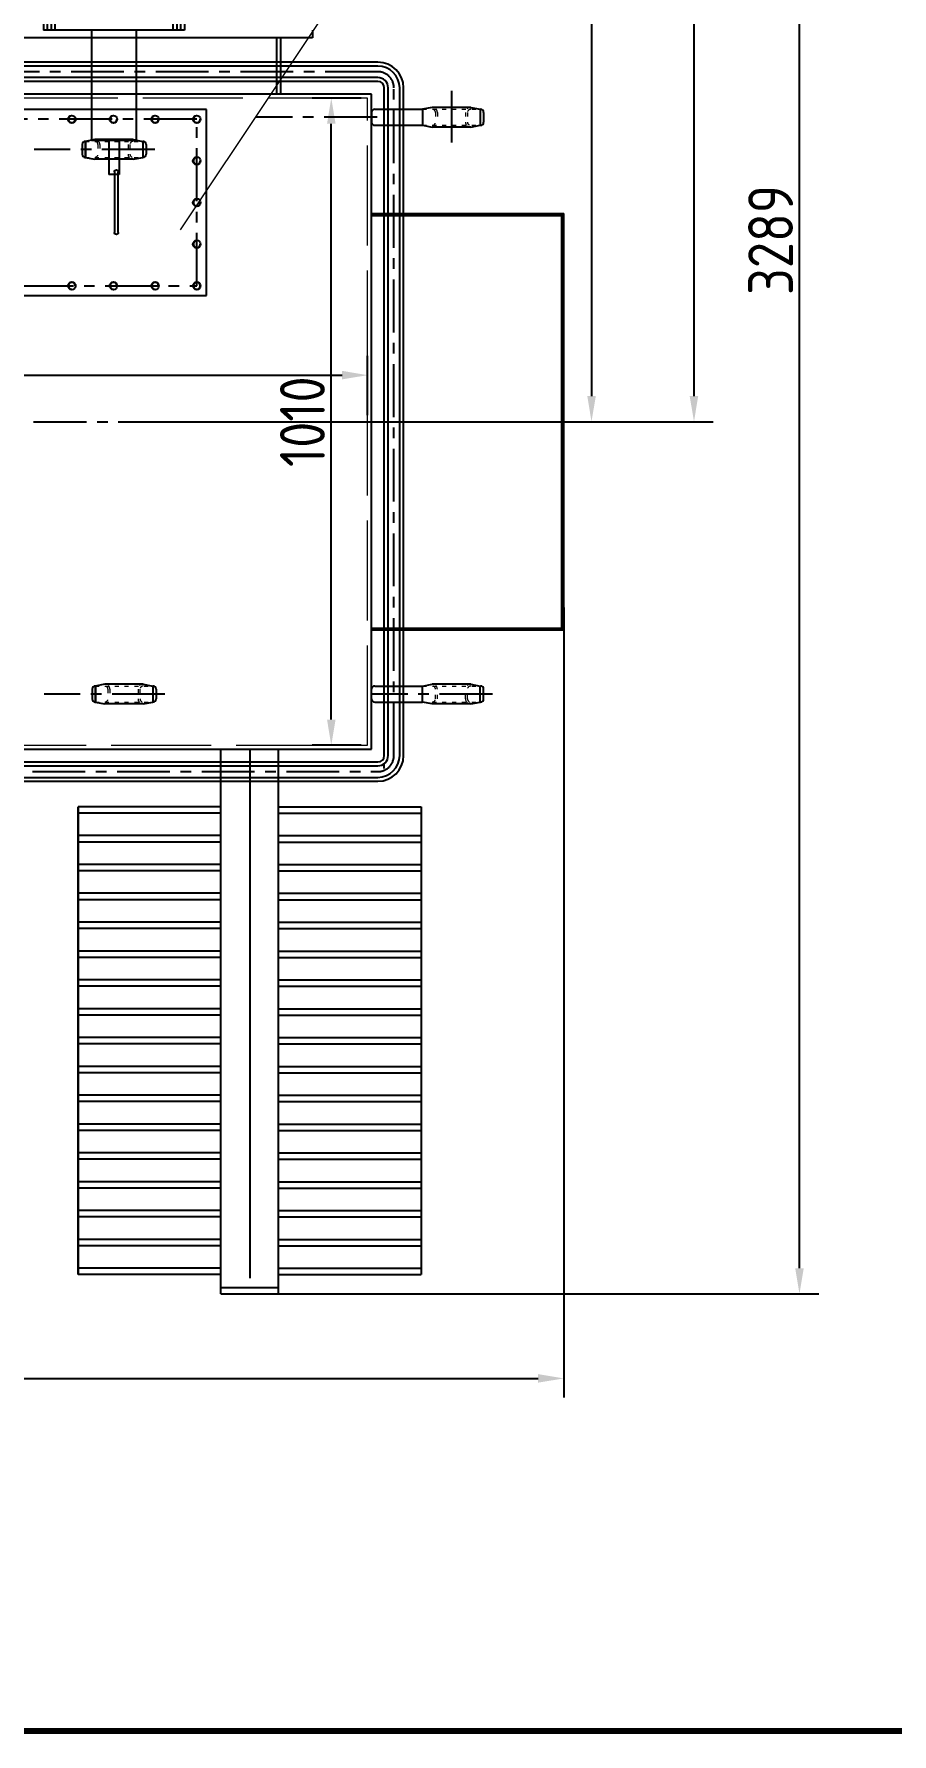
# Model space of a CAD drawing. Header units: millimetres. Extents: x 198976 to 421125, y -418833 to -203687.
# Drawn here: x 219525 to 220864, y -211388 to -208735 of the extents above; entities that cross this region are included whole.
import ezdxf

# ---------------------------------------------------------------- set-up
doc = ezdxf.new("R2010")
doc.units = ezdxf.units.MM
doc.header["$LTSCALE"] = 13
for name, pattern in [('ACAD_ISO02W100', [15, 12, -3]), ('ACAD_ISO03W100', [1.18, 0.47, -0.71]), ('CENTER', [50.8, 31.75, -6.35, 6.35, -6.35]), ('CENTERX2', [101.6, 63.5, -12.7, 12.7, -12.7]), ('HIDDEN', [9.525, 6.35, -3.175])]:
    doc.linetypes.add(name, pattern=pattern)
doc.layers.get('0').update_dxf_attribs({"color": 1, "linetype": 'CENTER'})
for name, color, linetype in [('1', 4, 'Continuous'), ('2细线层', 4, 'Continuous'), ('4', 2, 'HIDDEN')]:
    doc.layers.add(name, color=color, linetype=linetype)
doc.layers.add('标注、文本', color=3, linetype='Continuous', lineweight=25)
doc.layers.add('铁心', color=3, linetype='Continuous', lineweight=0)
doc.styles.get("Standard").update_dxf_attribs({"font": 'gbenor.shx', "bigfont": 'gbcbig.shx'})
doc.dimstyles.new('1-15', dxfattribs={"dimscale": 20, "dimtxt": 3.5, "dimasz": 2, "dimexe": 1.5, "dimexo": 0.5, "dimgap": 0.5, "dimtad": 1, "dimtoh": 1, "dimdec": 1, "dimdsep": 46, "dimtxsty": 'Standard', "dimcen": 2.5, "dimclrd": 3, "dimclre": 3, "dimclrt": 3, "dimadec": 0, "dimazin": 2, "dimtfac": 1, "dimtdec": 1, "dimtmove": 0, "dimatfit": 2, "dimfxl": 1, "dimarcsym": 0})

# ---------------------------------------------------------------- blocks, each defined once
blk = doc.blocks.new('A$C279C5193')
at = {"layer": '2细线层', "ltscale": 5}
for points in [[(3, 6), (97.6, 6)], [(97.6, 0), (3, 0)]]:
    blk.add_lwpolyline(points, dxfattribs=at)
for centre, start, end in [((3, 3), 90, 270), ((97.6, 3), 270, 90)]:
    blk.add_arc(centre, 3.02, start, end, dxfattribs=at)
blk = doc.blocks.new('25125212582246')
at = {"layer": '1', "color": 0}
for p, q in [((193641.4, -208684.5), (193625.4, -208684.5)), ((193625.4, -208737.5), (193625.4, -208684.5)), ((193641.4, -208737.5), (193641.4, -208684.5)), ((193668.4, -208737.5), (193598.4, -208737.5)), ((193598.4, -208909.5), (193598.4, -208737.5)), ((193668.4, -208909.5), (193668.4, -208737.5)), ((193743.4, -208909.5), (193523.4, -208909.5)), ((193523.4, -208921.5), (193523.4, -208909.5)), ((193743.4, -208921.5), (193743.4, -208909.5)), ((193743.4, -208921.5), (193523.4, -208921.5)), ((193728.4, -208921.5), (193538.4, -208921.5)), ((193583.9, -208921.5), (193583.9, -208968.4)), ((193682.9, -208921.5), (193682.9, -208968.4)), ((193553.2, -208968.4), (193713.6, -208968.4)), ((193553.2, -208969.5), (193553.2, -208968.4)), ((193583.9, -208981.5), (193556.9, -208974.3)), ((193583.9, -208981.5), (193682.9, -208981.5)), ((193583.9, -208981.5), (193583.9, -209006.5)), ((193682.9, -208981.5), (193709.9, -208974.3)), ((193682.9, -208981.5), (193682.9, -209006.5)), ((193713.6, -208969.5), (193713.6, -208968.4)), ((193539.3, -209011.5), (193539.3, -209012.9)), ((193542.7, -209017.5), (193583.9, -209031.3)), ((193544.3, -209006.5), (193633.4, -209006.5)), ((193722.5, -209006.5), (193633.4, -209006.5)), ((193724, -209017.5), (193682.9, -209031.3)), ((193727.4, -209011.5), (193727.4, -209012.9)), ((193583.9, -209031.3), (193682.9, -209031.3)), ((193583.9, -209031.3), (193583.9, -209056.3)), ((193682.9, -209031.3), (193682.9, -209056.3)), ((193553.2, -209056.3), (193713.6, -209056.3)), ((193553.2, -209057.4), (193553.2, -209056.3)), ((193583.9, -209069.4), (193556.9, -209062.2)), ((193583.9, -209069.4), (193682.9, -209069.4)), ((193583.9, -209069.4), (193583.9, -209094.4)), ((193682.9, -209069.4), (193709.9, -209062.2)), ((193682.9, -209069.4), (193682.9, -209094.4)), ((193713.6, -209057.4), (193713.6, -209056.3)), ((193544.3, -209094.4), (193633.4, -209094.4)), ((193722.5, -209094.4), (193633.4, -209094.4)), ((193539.3, -209099.3), (193539.3, -209100.7)), ((193542.7, -209105.4), (193583.9, -209119.1)), ((193583.9, -209119.1), (193583.9, -209144.2)), ((193583.9, -209119.1), (193682.9, -209119.1)), ((193583.9, -209119.1), (193583.9, -209144.2)), ((193724, -209105.4), (193682.9, -209119.1)), ((193682.9, -209119.1), (193682.9, -209144.2)), ((193682.9, -209119.1), (193682.9, -209144.2)), ((193727.4, -209099.3), (193727.4, -209100.7)), ((193553.2, -209144.2), (193713.6, -209144.2)), ((193553.2, -209145.3), (193553.2, -209144.2)), ((193553.2, -209144.2), (193713.6, -209144.2)), ((193553.2, -209145.3), (193553.2, -209144.2)), ((193583.9, -209157.3), (193556.9, -209150.1)), ((193583.9, -209157.3), (193556.9, -209150.1)), ((193682.9, -209157.3), (193709.9, -209150.1)), ((193682.9, -209157.3), (193709.9, -209150.1)), ((193713.6, -209145.3), (193713.6, -209144.2)), ((193713.6, -209145.3), (193713.6, -209144.2)), ((193583.9, -209157.3), (193682.9, -209157.3)), ((193583.9, -209157.3), (193583.9, -209182.3)), ((193583.9, -209157.3), (193682.9, -209157.3)), ((193682.9, -209157.3), (193682.9, -209182.3)), ((193539.3, -209187.2), (193539.3, -209188.6)), ((193542.7, -209193.3), (193583.9, -209207)), ((193544.3, -209182.3), (193633.4, -209182.3)), ((193722.5, -209182.3), (193633.4, -209182.3)), ((193724, -209193.3), (193682.9, -209207)), ((193727.4, -209187.2), (193727.4, -209188.6)), ((193583.9, -209207), (193682.9, -209207)), ((193583.9, -209207), (193583.9, -209232)), ((193682.9, -209207), (193682.9, -209232)), ((193553.2, -209232), (193713.6, -209232)), ((193553.2, -209233.2), (193553.2, -209232)), ((193583.9, -209245.1), (193556.9, -209238)), ((193583.9, -209245.1), (193682.9, -209245.1)), ((193583.9, -209245.1), (193583.9, -209270.1)), ((193682.9, -209245.1), (193709.9, -209238)), ((193682.9, -209245.1), (193682.9, -209270.1)), ((193713.6, -209233.2), (193713.6, -209232)), ((193539.3, -209275.1), (193539.3, -209276.5)), ((193542.7, -209281.2), (193583.9, -209294.9)), ((193544.3, -209270.1), (193633.4, -209270.1)), ((193583.9, -209271.5), (193583.9, -209314.4)), ((193722.5, -209270.1), (193633.4, -209270.1)), ((193682.9, -209271.5), (193682.9, -209314.4)), ((193724, -209281.2), (193682.9, -209294.9)), ((193727.4, -209275.1), (193727.4, -209276.5)), ((193583.9, -209294.9), (193583.9, -209319.9)), ((193583.9, -209294.9), (193682.9, -209294.9)), ((193583.9, -209294.9), (193583.9, -209319.9)), ((193682.9, -209294.9), (193682.9, -209319.9)), ((193682.9, -209294.9), (193682.9, -209319.9)), ((193553.2, -209319.9), (193713.6, -209319.9)), ((193553.2, -209321), (193553.2, -209319.9)), ((193553.2, -209319.9), (193713.6, -209319.9)), ((193553.2, -209321), (193553.2, -209319.9)), ((193583.9, -209333), (193556.9, -209325.8)), ((193583.9, -209333), (193556.9, -209325.8)), ((193583.9, -209333), (193682.9, -209333)), ((193583.9, -209333), (193583.9, -209358)), ((193583.9, -209333), (193682.9, -209333)), ((193682.9, -209333), (193709.9, -209325.8)), ((193682.9, -209333), (193709.9, -209325.8)), ((193682.9, -209333), (193682.9, -209358)), ((193713.6, -209321), (193713.6, -209319.9)), ((193713.6, -209321), (193713.6, -209319.9)), ((193539.3, -209363), (193539.3, -209364.4)), ((193544.3, -209358), (193633.4, -209358)), ((193722.5, -209358), (193633.4, -209358)), ((193727.4, -209363), (193727.4, -209364.4)), ((193542.7, -209369.1), (193583.9, -209382.8)), ((193583.9, -209382.8), (193682.9, -209382.8)), ((193583.9, -209382.8), (193583.9, -209407.8)), ((193724, -209369.1), (193682.9, -209382.8)), ((193682.9, -209382.8), (193682.9, -209407.8)), ((193553.2, -209407.8), (193713.6, -209407.8)), ((193553.2, -209408.9), (193553.2, -209407.8)), ((193583.9, -209420.9), (193556.9, -209413.7)), ((193682.9, -209420.9), (193709.9, -209413.7)), ((193713.6, -209408.9), (193713.6, -209407.8)), ((193583.9, -209420.9), (193682.9, -209420.9)), ((193583.9, -209420.9), (193583.9, -209445.9)), ((193682.9, -209420.9), (193682.9, -209445.9)), ((193539.3, -209450.8), (193539.3, -209452.2)), ((193542.7, -209456.9), (193583.9, -209470.6)), ((193544.3, -209445.9), (193633.4, -209445.9)), ((193722.5, -209445.9), (193633.4, -209445.9)), ((193724, -209456.9), (193682.9, -209470.6)), ((193727.4, -209450.8), (193727.4, -209452.2)), ((193553.2, -209495.7), (193713.6, -209495.7)), ((193553.2, -209496.8), (193553.2, -209495.7)), ((193583.9, -209470.6), (193682.9, -209470.6)), ((193583.9, -209470.6), (193583.9, -209495.7)), ((193682.9, -209470.6), (193682.9, -209495.7)), ((193713.6, -209496.8), (193713.6, -209495.7)), ((193583.9, -209508.8), (193556.9, -209501.6)), ((193583.9, -209508.8), (193682.9, -209508.8)), ((193583.9, -209508.8), (193583.9, -209533.8)), ((193682.9, -209508.8), (193709.9, -209501.6)), ((193682.9, -209508.8), (193682.9, -209533.8)), ((193539.3, -209538.7), (193539.3, -209540.1)), ((193542.7, -209544.8), (193597.9, -209558.5)), ((193544.3, -209533.8), (193633.4, -209533.8)), ((193722.5, -209533.8), (193633.4, -209533.8)), ((193724, -209544.8), (193668.8, -209558.5)), ((193727.4, -209538.7), (193727.4, -209540.1)), ((193597.9, -209558.5), (193668.8, -209558.5)), ((193597.9, -209558.5), (193597.9, -209564.5)), ((193663.8, -209569.5), (193602.9, -209569.5)), ((193610.5, -209611), (193610.5, -209569.5)), ((193656.3, -209611), (193656.3, -209569.5)), ((193668.8, -209558.5), (193668.8, -209564.5)), ((193646.3, -209621), (193620.5, -209621)), ((193628.4, -209706.5), (193628.4, -209621)), ((193638.4, -209706.5), (193638.4, -209621)), ((193638.4, -209706.5), (193628.4, -209706.5))]:
    blk.add_line(p, q, dxfattribs=at)
for centre, radius, start, end in [((193602.9, -209564.5), 5, 179.9961, 269.9961), ((193663.8, -209564.5), 5, 269.9961, 0), ((193620.5, -209611), 10, 179.9961, 270), ((193646.3, -209611), 10, 270, 359.9961)]:
    blk.add_arc(centre, radius, start, end, dxfattribs=at)
at = {"layer": '1', "color": 0, "extrusion": (0, 0, -1)}
for centre, major_axis, start_param, end_param in [((193558.1, -208969.5), (-3.5, -3.5), -0.525298, 0.785398), ((193708.6, -208969.5), (3.5, -3.5), 5.497787, 6.808483), ((193544.3, -209011.5), (-3.5, -3.5), 0.785398, 2.356194), ((193544.3, -209012.9), (3.5, -3.5), 1.107149, 2.356194), ((193722.5, -209011.5), (-3.5, -3.5), 2.356194, 3.926991), ((193722.5, -209012.9), (-3.5, -3.5), 3.926991, 5.176036), ((193558.1, -209057.4), (-3.5, -3.5), -0.525298, 0.785398), ((193708.6, -209057.4), (3.5, -3.5), 5.497787, 6.808483), ((193544.3, -209099.3), (-3.5, -3.5), 0.785398, 2.356194), ((193722.5, -209099.3), (-3.5, -3.5), 2.356194, 3.926991), ((193544.3, -209100.7), (3.5, -3.5), 1.107149, 2.356194), ((193722.5, -209100.7), (-3.5, -3.5), 3.926991, 5.176036), ((193558.1, -209145.3), (-3.5, -3.5), -0.525298, 0.785398), ((193558.1, -209145.3), (-3.5, -3.5), -0.525298, 0.785398), ((193708.6, -209145.3), (3.5, -3.5), 5.497787, 6.808483), ((193708.6, -209145.3), (3.5, -3.5), 5.497787, 6.808483), ((193544.3, -209187.2), (-3.5, -3.5), 0.785398, 2.356194), ((193544.3, -209188.6), (3.5, -3.5), 1.107149, 2.356194), ((193722.5, -209187.2), (-3.5, -3.5), 2.356194, 3.926991), ((193722.5, -209188.6), (-3.5, -3.5), 3.926991, 5.176036), ((193558.1, -209233.2), (-3.5, -3.5), -0.525298, 0.785398), ((193708.6, -209233.2), (3.5, -3.5), 5.497787, 6.808483), ((193544.3, -209275.1), (-3.5, -3.5), 0.785398, 2.356194), ((193544.3, -209276.5), (3.5, -3.5), 1.107149, 2.356194), ((193722.5, -209275.1), (-3.5, -3.5), 2.356194, 3.926991), ((193722.5, -209276.5), (-3.5, -3.5), 3.926991, 5.176036), ((193558.1, -209321), (-3.5, -3.5), -0.525298, 0.785398), ((193558.1, -209321), (-3.5, -3.5), -0.525298, 0.785398), ((193708.6, -209321), (3.5, -3.5), 5.497787, 6.808483), ((193708.6, -209321), (3.5, -3.5), 5.497787, 6.808483), ((193544.3, -209363), (-3.5, -3.5), 0.785398, 2.356194), ((193722.5, -209363), (-3.5, -3.5), 2.356194, 3.926991), ((193544.3, -209364.4), (3.5, -3.5), 1.107149, 2.356194), ((193722.5, -209364.4), (-3.5, -3.5), 3.926991, 5.176036), ((193558.1, -209408.9), (-3.5, -3.5), -0.525298, 0.785398), ((193708.6, -209408.9), (3.5, -3.5), 5.497787, 6.808483), ((193544.3, -209450.8), (-3.5, -3.5), 0.785398, 2.356194), ((193544.3, -209452.2), (3.5, -3.5), 1.107149, 2.356194), ((193722.5, -209450.8), (-3.5, -3.5), 2.356194, 3.926991), ((193722.5, -209452.2), (-3.5, -3.5), 3.926991, 5.176036), ((193558.1, -209496.8), (-3.5, -3.5), -0.525298, 0.785398), ((193708.6, -209496.8), (3.5, -3.5), 5.497787, 6.808483), ((193544.3, -209538.7), (-3.5, -3.5), 0.785398, 2.356194), ((193544.3, -209540.1), (3.5, -3.5), 1.107149, 2.356194), ((193722.5, -209538.7), (-3.5, -3.5), 2.356194, 3.926991), ((193722.5, -209540.1), (-3.5, -3.5), 3.926991, 5.176036)]:
    blk.add_ellipse(centre, major_axis=major_axis, ratio=1, start_param=start_param, end_param=end_param, dxfattribs=at)
at = {"layer": '4', "color": 1}
for p, q in [((193529.4, -208921.5), (193529.4, -208909.5)), ((193535.4, -208921.5), (193535.4, -208909.5)), ((193541.4, -208921.5), (193541.4, -208909.5)), ((193725.4, -208921.5), (193725.4, -208909.5)), ((193731.4, -208921.5), (193731.4, -208909.5)), ((193737.4, -208921.5), (193737.4, -208909.5)), ((193633.4, -209706.5), (193633.4, -208921.5)), ((193638.4, -209646), (193628.4, -209646)), ((193638.4, -209690.5), (193628.4, -209690.5))]:
    blk.add_line(p, q, dxfattribs=at)
blk = doc.blocks.new('*D819')
at = {"layer": 'Defpoints', "color": 0, "transparency": 16777216}
for p in [(219654.5, -207932.2), (219654.5, -209340.2), (220394.8, -209340.2)]:
    blk.add_point(p, dxfattribs=at)
at = {"layer": '标注、文本', "color": 3, "lineweight": -2, "transparency": 16777216}
for p, q in [((219664.5, -207932.2), (220424.8, -207932.2)), ((220394.8, -207972.2), (220394.8, -209300.2)), ((219664.5, -209340.2), (220424.8, -209340.2))]:
    blk.add_line(p, q, dxfattribs=at)
at = {"layer": '标注、文本', "color": 3, "transparency": 16777216}
for points in [[(220388.2, -207972.2), (220401.5, -207972.2), (220394.8, -207932.2)], [(220388.2, -209300.2), (220401.5, -209300.2), (220394.8, -209340.2)]]:
    blk.add_solid(points, dxfattribs=at)
at = {"layer": '标注、文本', "color": 3, "transparency": 16777216, "insert": (220349.8, -208636.2), "char_height": 70, "attachment_point": 5, "rotation": 90}
blk.add_mtext('1408', dxfattribs=at)
blk = doc.blocks.new('*D820')
at = {"layer": 'Defpoints', "color": 0, "transparency": 16777216}
for p in [(219865.5, -207412.2), (219865.5, -209340.2), (220554.7, -209340.2)]:
    blk.add_point(p, dxfattribs=at)
at = {"layer": '标注、文本', "color": 3, "lineweight": -2, "transparency": 16777216}
for p, q in [((219875.5, -207412.2), (220584.7, -207412.2)), ((220554.7, -207452.2), (220554.7, -209300.2)), ((219875.5, -209340.2), (220584.7, -209340.2))]:
    blk.add_line(p, q, dxfattribs=at)
at = {"layer": '标注、文本', "color": 3, "transparency": 16777216}
for points in [[(220548, -207452.2), (220561.3, -207452.2), (220554.7, -207412.2)], [(220548, -209300.2), (220561.3, -209300.2), (220554.7, -209340.2)]]:
    blk.add_solid(points, dxfattribs=at)
at = {"layer": '标注、文本', "color": 3, "transparency": 16777216, "insert": (220509.7, -208376.2), "char_height": 70, "attachment_point": 5, "rotation": 90}
blk.add_mtext('1928', dxfattribs=at)
blk = doc.blocks.new('*D821')
at = {"layer": 'Defpoints', "color": 0, "transparency": 16777216}
for p in [(219861.5, -207412.2), (220719.3, -207412.2), (219861.5, -210701.2)]:
    blk.add_point(p, dxfattribs=at)
at = {"layer": '标注、文本', "color": 3, "lineweight": -2, "transparency": 16777216}
for p, q in [((219871.5, -207412.2), (220749.3, -207412.2)), ((220719.3, -210661.2), (220719.3, -207452.2)), ((219871.5, -210701.2), (220749.3, -210701.2))]:
    blk.add_line(p, q, dxfattribs=at)
at = {"layer": '标注、文本', "color": 3, "transparency": 16777216}
for points in [[(220712.6, -207452.2), (220726, -207452.2), (220719.3, -207412.2)], [(220712.6, -210661.2), (220726, -210661.2), (220719.3, -210701.2)]]:
    blk.add_solid(points, dxfattribs=at)
at = {"layer": '标注、文本', "color": 3, "transparency": 16777216, "insert": (220674.3, -209056.7), "char_height": 70, "attachment_point": 5, "rotation": 90}
blk.add_mtext('3289', dxfattribs=at)
blk = doc.blocks.new('*D825')
at = {"layer": 'Defpoints', "color": 0, "transparency": 16777216}
for p in [(217229.5, -209620.2), (220351.5, -209620.2), (220351.5, -210833.2)]:
    blk.add_point(p, dxfattribs=at)
at = {"layer": '标注、文本', "color": 3, "lineweight": -2, "transparency": 16777216}
for p, q in [((217229.5, -209630.2), (217229.5, -210863.2)), ((220351.5, -209630.2), (220351.5, -210863.2)), ((217269.5, -210833.2), (220311.5, -210833.2))]:
    blk.add_line(p, q, dxfattribs=at)
at = {"layer": '标注、文本', "color": 3, "transparency": 16777216}
for points in [[(217269.5, -210826.5), (217269.5, -210839.8), (217229.5, -210833.2)], [(220311.5, -210826.5), (220311.5, -210839.8), (220351.5, -210833.2)]]:
    blk.add_solid(points, dxfattribs=at)
at = {"layer": '标注、文本', "color": 3, "transparency": 16777216, "insert": (218790.5, -210788.2), "char_height": 70, "attachment_point": 5}
blk.add_mtext('3122', dxfattribs=at)
blk = doc.blocks.new('*D844')
at = {"layer": 'Defpoints', "color": 0, "transparency": 16777216}
for p in [(219988.7, -208835.2), (220045.5, -208835.2), (220045.5, -209845.2)]:
    blk.add_point(p, dxfattribs=at)
at = {"layer": '标注、文本', "color": 3, "lineweight": -2, "transparency": 16777216}
for p, q in [((220035.5, -208835.2), (219958.7, -208835.2)), ((219988.7, -209805.2), (219988.7, -208875.2)), ((220035.5, -209845.2), (219958.7, -209845.2))]:
    blk.add_line(p, q, dxfattribs=at)
at = {"layer": '标注、文本', "color": 3, "transparency": 16777216}
for points in [[(219982.1, -208875.2), (219995.4, -208875.2), (219988.7, -208835.2)], [(219982.1, -209805.2), (219995.4, -209805.2), (219988.7, -209845.2)]]:
    blk.add_solid(points, dxfattribs=at)
at = {"layer": '标注、文本', "color": 3, "transparency": 16777216, "insert": (219943.7, -209340.2), "char_height": 70, "attachment_point": 5, "rotation": 90}
blk.add_mtext('1010', dxfattribs=at)
blk = doc.blocks.new('*D845')
at = {"layer": 'Defpoints', "color": 0, "transparency": 16777216}
for p in [(220045.5, -209267.6), (218085.5, -209340.2), (220045.5, -209340.2)]:
    blk.add_point(p, dxfattribs=at)
at = {"layer": '标注、文本', "color": 3, "lineweight": -2, "transparency": 16777216}
for p, q in [((218085.5, -209330.2), (218085.5, -209237.6)), ((220045.5, -209330.2), (220045.5, -209237.6)), ((218125.5, -209267.6), (220005.5, -209267.6))]:
    blk.add_line(p, q, dxfattribs=at)
at = {"layer": '标注、文本', "color": 3, "transparency": 16777216}
for points in [[(218125.5, -209260.9), (218125.5, -209274.2), (218085.5, -209267.6)], [(220005.5, -209260.9), (220005.5, -209274.2), (220045.5, -209267.6)]]:
    blk.add_solid(points, dxfattribs=at)
at = {"layer": '标注、文本', "color": 3, "transparency": 16777216, "insert": (219065.5, -209222.6), "char_height": 70, "attachment_point": 5}
blk.add_mtext('1960', dxfattribs=at)

msp = doc.modelspace()

# ---------------------------------------------------------------- linework, layer by layer
at = {"ltscale": 2}
msp.add_line((219861.49, -209851.23), (219861.49, -210701.21), dxfattribs=at)
at = {"color": 3}
for centre, start, end in [((219583.82, -208868.21), 90, 0), ((219648.82, -208868.21), 90, 0), ((219713.82, -208868.21), 90, 0), ((219778.82, -208868.21), 90, 0), ((219778.82, -208868.21), 90, 0), ((219778.82, -208868.21), 90, 0), ((219778.82, -208933.21), 90, 0), ((219778.82, -208998.21), 90, 0), ((219778.82, -209063.21), 90, 0), ((219583.82, -209128.21), 0, 270), ((219648.82, -209128.21), 0, 270), ((219713.82, -209128.21), 0, 270), ((219778.82, -209128.21), 90, 0), ((219778.82, -209128.21), 0, 270), ((219778.82, -209128.21), 0, 270), ((219778.82, -209128.21), 0, 270), ((219778.82, -209128.21), 0, 270)]:
    msp.add_arc(centre, 5.2, start, end, dxfattribs=at)
at = {"layer": '1', "color": 1, "linetype": 'CENTERX2', "lineweight": -3, "ltscale": 0.1}
for p, q in [((220061.49, -208794.23), (218069.49, -208794.23)), ((220086.49, -209861.23), (220086.49, -208819.23)), ((220176.48, -208823.89), (220176.48, -208904.58)), ((219778.82, -208868.21), (219503.82, -208868.21)), ((219778.82, -209128.21), (219778.82, -208868.21)), ((220060.1, -208865.23), (219871.49, -208865.23)), ((219713.48, -208915.23), (219524.87, -208915.23)), ((219503.82, -209128.21), (219778.82, -209128.21)), ((217807.27, -209340.23), (220523.71, -209340.23)), ((219729.11, -209765.23), (219540.5, -209765.23)), ((220240.1, -209765.23), (220051.49, -209765.23)), ((218069.49, -209886.23), (220061.49, -209886.23))]:
    msp.add_line(p, q, dxfattribs=at)
at = {"layer": '1', "ltscale": 8}
for p, q in [((219816.49, -210701.21), (219816.49, -209851.23)), ((219906.49, -210701.21), (219906.49, -209851.23)), ((219593.99, -209941.21), (219593.99, -210671.21)), ((219816.49, -209941.21), (219593.99, -209941.21)), ((219593.99, -210671.21), (219593.99, -209941.21)), ((219906.49, -209941.21), (220128.99, -209941.21)), ((220128.99, -209941.21), (220128.99, -210671.21)), ((219593.99, -210671.21), (219593.99, -209951.21)), ((219816.49, -209951.21), (219593.99, -209951.21)), ((219906.49, -209951.21), (220128.99, -209951.21)), ((219816.49, -209986.21), (219593.99, -209986.21)), ((219816.49, -209996.21), (219593.99, -209996.21)), ((219906.49, -209986.21), (220128.99, -209986.21)), ((219906.49, -209996.21), (220128.99, -209996.21)), ((219816.49, -210031.21), (219593.99, -210031.21)), ((219816.49, -210041.21), (219593.99, -210041.21)), ((219906.49, -210031.21), (220128.99, -210031.21)), ((219906.49, -210041.21), (220128.99, -210041.21)), ((219816.49, -210076.21), (219593.99, -210076.21)), ((219906.49, -210076.21), (220128.99, -210076.21)), ((219816.49, -210086.21), (219593.99, -210086.21)), ((219906.49, -210086.21), (220128.99, -210086.21)), ((219816.49, -210121.21), (219593.99, -210121.21)), ((219816.49, -210131.21), (219593.99, -210131.21)), ((219906.49, -210121.21), (220128.99, -210121.21)), ((219906.49, -210131.21), (220128.99, -210131.21)), ((219816.49, -210166.21), (219593.99, -210166.21)), ((219816.49, -210176.21), (219593.99, -210176.21)), ((219906.49, -210166.21), (220128.99, -210166.21)), ((219906.49, -210176.21), (220128.99, -210176.21)), ((219816.49, -210211.21), (219593.99, -210211.21)), ((219906.49, -210211.21), (220128.99, -210211.21)), ((219816.49, -210221.21), (219593.99, -210221.21)), ((219906.49, -210221.21), (220128.99, -210221.21)), ((219816.49, -210256.21), (219593.99, -210256.21)), ((219906.49, -210256.21), (220128.99, -210256.21)), ((219816.49, -210266.21), (219593.99, -210266.21)), ((219906.49, -210266.21), (220128.99, -210266.21)), ((219816.49, -210301.21), (219593.99, -210301.21)), ((219816.49, -210311.21), (219593.99, -210311.21)), ((219906.49, -210301.21), (220128.99, -210301.21)), ((219906.49, -210311.21), (220128.99, -210311.21)), ((219816.49, -210346.21), (219593.99, -210346.21)), ((219816.49, -210356.21), (219593.99, -210356.21)), ((219906.49, -210346.21), (220128.99, -210346.21)), ((219906.49, -210356.21), (220128.99, -210356.21)), ((219816.49, -210391.21), (219593.99, -210391.21)), ((219906.49, -210391.21), (220128.99, -210391.21)), ((219816.49, -210401.21), (219593.99, -210401.21)), ((219906.49, -210401.21), (220128.99, -210401.21)), ((219816.49, -210436.21), (219593.99, -210436.21)), ((219816.49, -210446.21), (219593.99, -210446.21)), ((219906.49, -210436.21), (220128.99, -210436.21)), ((219906.49, -210446.21), (220128.99, -210446.21)), ((219816.49, -210481.21), (219593.99, -210481.21)), ((219816.49, -210491.21), (219593.99, -210491.21)), ((219906.49, -210481.21), (220128.99, -210481.21)), ((219906.49, -210491.21), (220128.99, -210491.21)), ((219816.49, -210526.21), (219593.99, -210526.21)), ((219906.49, -210526.21), (220128.99, -210526.21)), ((219816.49, -210536.21), (219593.99, -210536.21)), ((219906.49, -210536.21), (220128.99, -210536.21)), ((219816.49, -210571.21), (219593.99, -210571.21)), ((219816.49, -210581.21), (219593.99, -210581.21)), ((219906.49, -210571.21), (220128.99, -210571.21)), ((219906.49, -210581.21), (220128.99, -210581.21)), ((219816.49, -210616.21), (219593.99, -210616.21)), ((219816.49, -210626.21), (219593.99, -210626.21)), ((219906.49, -210616.21), (220128.99, -210616.21)), ((219906.49, -210626.21), (220128.99, -210626.21)), ((219816.49, -210661.21), (219593.99, -210661.21)), ((219906.49, -210661.21), (220128.99, -210661.21)), ((219816.49, -210671.21), (219593.99, -210671.21)), ((219906.49, -210671.21), (220128.99, -210671.21))]:
    msp.add_line(p, q, dxfattribs=at)
at = {"layer": '1', "ltscale": 4}
for p, q in [((219816.49, -210691.21), (219906.49, -210691.21)), ((219816.49, -210701.21), (219906.49, -210701.21))]:
    msp.add_line(p, q, dxfattribs=at)
at = {"layer": '1', "const_width": 9.42}
msp.add_lwpolyline([(216876.05, -211383.37), (227209.49, -211383.37), (227209.49, -203956.21), (216876.05, -203956.21), (216876.05, -211383.37)], dxfattribs=at)
at = {"layer": '1', "color": 1, "linetype": 'CENTERX2', "lineweight": -3, "ltscale": 0.1}
for centre, start, end in [((220061.49, -208819.23), 0, 90), ((220061.49, -209861.23), 270, 0)]:
    msp.add_arc(centre, 25, start, end, dxfattribs=at)
at = {"layer": '2细线层', "ltscale": 5}
for p, q in [((219793.82, -208853.21), (219503.82, -208853.21)), ((219793.82, -209143.21), (219793.82, -208853.21)), ((219503.82, -209143.21), (219793.82, -209143.21))]:
    msp.add_line(p, q, dxfattribs=at)
for centre in [(219583.82, -208868.21), (219648.82, -208868.21), (219713.82, -208868.21), (219778.82, -208868.21), (219778.82, -208868.21), (219778.82, -208868.21), (219778.82, -208933.21), (219778.82, -208998.21), (219778.82, -209063.21), (219583.82, -209128.21), (219648.82, -209128.21), (219713.82, -209128.21), (219778.82, -209128.21), (219778.82, -209128.21), (219778.82, -209128.21), (219778.82, -209128.21), (219778.82, -209128.21)]:
    msp.add_circle(centre, 6, dxfattribs=at)
at = {"layer": '标注、文本'}
for p, q in [((219959.46, -208741.23), (218171.53, -208741.23)), ((219903.46, -208741.23), (219903.46, -208829.23)), ((219909.46, -208741.23), (219909.46, -208829.23)), ((219959.46, -208729.23), (219959.46, -208741.23)), ((220061.49, -208779.23), (218069.49, -208779.23)), ((220061.49, -208785.23), (218069.49, -208785.23)), ((220061.49, -208803.23), (218069.49, -208803.23)), ((220061.49, -208809.23), (218069.49, -208809.23)), ((220051.49, -208829.23), (218079.49, -208829.23)), ((220051.49, -209851.23), (220051.49, -208829.23)), ((220071.49, -209861.23), (220071.49, -208819.23)), ((220077.49, -209861.23), (220077.49, -208819.23)), ((220095.49, -209861.23), (220095.49, -208819.23)), ((220101.49, -209861.23), (220101.49, -208819.23)), ((220051.49, -208857.73), (220051.49, -208872.73)), ((220056.49, -208852.73), (220131.23, -208852.73)), ((220146.23, -208849.73), (220131.23, -208852.73)), ((220131.23, -208852.73), (220131.23, -208877.73)), ((220206.23, -208849.73), (220146.23, -208849.73)), ((220206.23, -208849.73), (220221.23, -208852.73)), ((220221.23, -208852.73), (220221.23, -208877.73)), ((220226.47, -208857.73), (220226.47, -208872.73)), ((220056.49, -208877.73), (220131.23, -208877.73)), ((220131.23, -208877.73), (220146.23, -208880.73)), ((220206.23, -208880.73), (220146.23, -208880.73)), ((220206.23, -208880.73), (220221.23, -208877.73)), ((219599.87, -208907.73), (219599.87, -208922.73)), ((219619.61, -208899.73), (219604.61, -208902.73)), ((219604.61, -208902.73), (219604.61, -208927.73)), ((219605.11, -208902.73), (219605.11, -208927.73)), ((219679.61, -208899.73), (219619.61, -208899.73)), ((219679.61, -208899.73), (219694.61, -208902.73)), ((219694.61, -208902.73), (219694.61, -208927.73)), ((219699.85, -208907.73), (219699.85, -208922.73)), ((219604.61, -208927.73), (219619.61, -208930.73)), ((219679.61, -208930.73), (219619.61, -208930.73)), ((219679.61, -208930.73), (219694.61, -208927.73)), ((220051.49, -209015.23), (220351.49, -209015.23)), ((220051.49, -209018.23), (220351.49, -209018.23)), ((220348.49, -209665.23), (220348.49, -209015.23)), ((220351.49, -209665.23), (220351.49, -209015.23)), ((220051.49, -209662.23), (220351.49, -209662.23)), ((220051.49, -209665.23), (220351.49, -209665.23)), ((219615.5, -209757.73), (219615.5, -209772.73)), ((219635.24, -209749.73), (219620.24, -209752.73)), ((219620.24, -209752.73), (219620.24, -209777.73)), ((219620.74, -209752.73), (219620.74, -209777.73)), ((219695.24, -209749.73), (219635.24, -209749.73)), ((219695.24, -209749.73), (219710.24, -209752.73)), ((219710.24, -209752.73), (219710.24, -209777.73)), ((219715.48, -209757.73), (219715.48, -209772.73)), ((220051.49, -209772.73), (220051.49, -209757.73)), ((220056.49, -209752.73), (220131.23, -209752.73)), ((220131.23, -209752.73), (220146.23, -209749.73)), ((220131.23, -209777.73), (220131.23, -209752.73)), ((220206.23, -209749.73), (220146.23, -209749.73)), ((220206.23, -209749.73), (220221.23, -209752.73)), ((220221.23, -209777.73), (220221.23, -209752.73)), ((220226.47, -209772.73), (220226.47, -209757.73)), ((219620.24, -209777.73), (219635.24, -209780.73)), ((219695.24, -209780.73), (219635.24, -209780.73)), ((219695.24, -209780.73), (219710.24, -209777.73)), ((220056.49, -209777.73), (220131.23, -209777.73)), ((220146.23, -209780.73), (220131.23, -209777.73)), ((220206.23, -209780.73), (220146.23, -209780.73)), ((220206.23, -209780.73), (220221.23, -209777.73)), ((218079.49, -209851.23), (220051.49, -209851.23)), ((218069.49, -209871.23), (220061.49, -209871.23)), ((218069.49, -209877.23), (220061.49, -209877.23)), ((220071.49, -209881.23), (220071.49, -209873.72)), ((220077.49, -209881.23), (220077.49, -209880.44)), ((218069.49, -209895.23), (220061.49, -209895.23)), ((218069.49, -209901.23), (220061.49, -209901.23))]:
    msp.add_line(p, q, dxfattribs=at)
at = {"layer": '标注、文本', "color": 2, "linetype": 'ACAD_ISO02W100', "lineweight": 13}
for p, q in [((220045.49, -208835.23), (218085.49, -208835.23)), ((220045.49, -209845.23), (220045.49, -208835.23)), ((218085.49, -209845.23), (220045.49, -209845.23))]:
    msp.add_line(p, q, dxfattribs=at)
at = {"layer": '标注、文本', "color": 2, "linetype": 'ACAD_ISO03W100', "lineweight": 18}
for p, q in [((220131.23, -208852.73), (220221.47, -208852.73)), ((220151.23, -208857.73), (220151.23, -208872.73)), ((220154.23, -208857.73), (220154.23, -208872.73)), ((220198.23, -208857.73), (220198.23, -208872.73)), ((220201.23, -208857.73), (220201.23, -208872.73)), ((220131.23, -208877.73), (220221.47, -208877.73)), ((219604.61, -208902.73), (219694.85, -208902.73)), ((219624.61, -208907.73), (219624.61, -208922.73)), ((219627.61, -208907.73), (219627.61, -208922.73)), ((219671.61, -208907.73), (219671.61, -208922.73)), ((219674.61, -208907.73), (219674.61, -208922.73)), ((219604.61, -208927.73), (219694.85, -208927.73)), ((219620.24, -209752.73), (219710.48, -209752.73)), ((219640.24, -209757.73), (219640.24, -209772.73)), ((219643.24, -209757.73), (219643.24, -209772.73)), ((219687.24, -209757.73), (219687.24, -209772.73)), ((219690.24, -209757.73), (219690.24, -209772.73)), ((220131.23, -209752.73), (220221.47, -209752.73)), ((220151.23, -209772.73), (220151.23, -209757.73)), ((220154.23, -209772.73), (220154.23, -209757.73)), ((220198.23, -209772.73), (220198.23, -209757.73)), ((220201.23, -209772.73), (220201.23, -209757.73)), ((219620.24, -209777.73), (219710.48, -209777.73)), ((220131.23, -209777.73), (220221.47, -209777.73))]:
    msp.add_line(p, q, dxfattribs=at)
at = {"layer": '标注、文本'}
for centre, radius, start, end in [((220061.49, -208819.23), 40, 0, 90), ((220061.49, -208819.23), 34, 0, 90), ((220061.49, -208819.23), 16, 0, 90), ((220061.49, -208819.23), 10, 0, 90), ((220056.49, -208857.73), 5, 90, 180), ((220221.47, -208857.73), 5, 0, 90), ((220056.49, -208872.73), 5, 180, 270), ((220221.47, -208872.73), 5, 270, 0), ((219604.87, -208907.73), 5, 90, 180), ((219694.85, -208907.73), 5, 0, 90), ((219604.87, -208922.73), 5, 180, 270), ((219694.85, -208922.73), 5, 270, 0), ((219620.5, -209757.73), 5, 90, 180), ((219710.48, -209757.73), 5, 0, 90), ((220056.49, -209757.73), 5, 90, 180), ((220221.47, -209757.73), 5, 0, 90), ((219620.5, -209772.73), 5, 180, 270), ((219710.48, -209772.73), 5, 270, 0), ((220056.49, -209772.73), 5, 180, 270), ((220221.47, -209772.73), 5, 270, 0), ((220061.49, -209861.23), 40, 270, 0), ((220061.49, -209861.23), 34, 270, 0), ((220061.49, -209861.23), 16, 270, 0), ((220061.49, -209861.23), 10, 270, 0)]:
    msp.add_arc(centre, radius, start, end, dxfattribs=at)
at = {"layer": '标注、文本', "color": 2, "linetype": 'ACAD_ISO03W100', "lineweight": 18}
for centre, radius, start, end in [((220146.23, -208857.73), 8, 0, 90), ((220146.23, -208857.73), 5, 0, 90), ((220206.23, -208857.73), 8, 90, 180), ((220206.23, -208857.73), 5, 90, 180), ((220146.23, -208872.73), 5, 270, 0), ((220146.23, -208872.73), 8, 270, 0), ((220206.23, -208872.73), 8, 180, 270), ((220206.23, -208872.73), 5, 180, 270), ((219619.61, -208907.73), 8, 0, 90), ((219619.61, -208907.73), 5, 0, 90), ((219679.61, -208907.73), 8, 90, 180), ((219679.61, -208907.73), 5, 90, 180), ((219619.61, -208922.73), 5, 270, 0), ((219619.61, -208922.73), 8, 270, 0), ((219679.61, -208922.73), 8, 180, 270), ((219679.61, -208922.73), 5, 180, 270), ((219635.24, -209757.73), 8, 0, 90), ((219635.24, -209757.73), 5, 0, 90), ((219695.24, -209757.73), 8, 90, 180), ((219695.24, -209757.73), 5, 90, 180), ((220146.23, -209757.73), 8, 0, 90), ((220146.23, -209757.73), 5, 0, 90), ((220206.23, -209757.73), 8, 90, 180), ((220206.23, -209757.73), 5, 90, 180), ((219635.24, -209772.73), 5, 270, 0), ((219635.24, -209772.73), 8, 270, 0), ((219695.24, -209772.73), 8, 180, 270), ((219695.24, -209772.73), 5, 180, 270), ((220146.23, -209772.73), 5, 270, 0), ((220146.23, -209772.73), 8, 270, 0), ((220206.23, -209772.73), 8, 180, 270), ((220206.23, -209772.73), 5, 180, 270)]:
    msp.add_arc(centre, radius, start, end, dxfattribs=at)
at = {"layer": '铁心'}
msp.add_lwpolyline([(219753.65, -209040.85), (220187.77, -208389.43), (220187.77, -208389.43)], dxfattribs=at)

# ---------------------------------------------------------------- block references
at = {"layer": '标注、文本', "xscale": -1}
for name, p, rotation in [('25125212582246', (26016.11, -417638.76), 180), ('A$C279C5193', (219650.33, -209047.96), 270)]:
    msp.add_blockref(name, p, dxfattribs=dict(at, rotation=rotation))

# ---------------------------------------------------------------- dimensions: what is measured, and where the dimension line sits
at = {"layer": '标注、文本'}
for base, p1, p2, picture, middle in [((220719.29, -207412.23), (219861.49, -210701.21), (219861.49, -207412.23), '*D821', (220674.29, -209056.72)), ((220554.67, -209340.23), (219865.49, -207412.23), (219865.49, -209340.23), '*D820', (220509.67, -208376.23)), ((220394.84, -209340.23), (219654.49, -207932.23), (219654.49, -209340.23), '*D819', (220349.84, -208636.23)), ((219988.72, -208835.23), (220045.49, -209845.23), (220045.49, -208835.23), '*D844', (219943.72, -209340.23))]:
    dim = msp.add_linear_dim(base=base, p1=p1, p2=p2, angle=90, dimstyle='1-15', dxfattribs=at)
    dim.commit()
    dim.dimension.update_dxf_attribs({"geometry": picture, "text_midpoint": middle})
for base, p1, p2, picture, middle in [((220045.49, -209267.56), (218085.49, -209340.23), (220045.49, -209340.23), '*D845', (219065.49, -209222.56)), ((220351.49, -210833.17), (217229.51, -209620.23), (220351.49, -209620.23), '*D825', (218790.5, -210788.17))]:
    dim = msp.add_linear_dim(base=base, p1=p1, p2=p2, dimstyle='1-15', dxfattribs=at)
    dim.commit()
    dim.dimension.update_dxf_attribs({"geometry": picture, "text_midpoint": middle})

doc.saveas('drawing.dxf')
